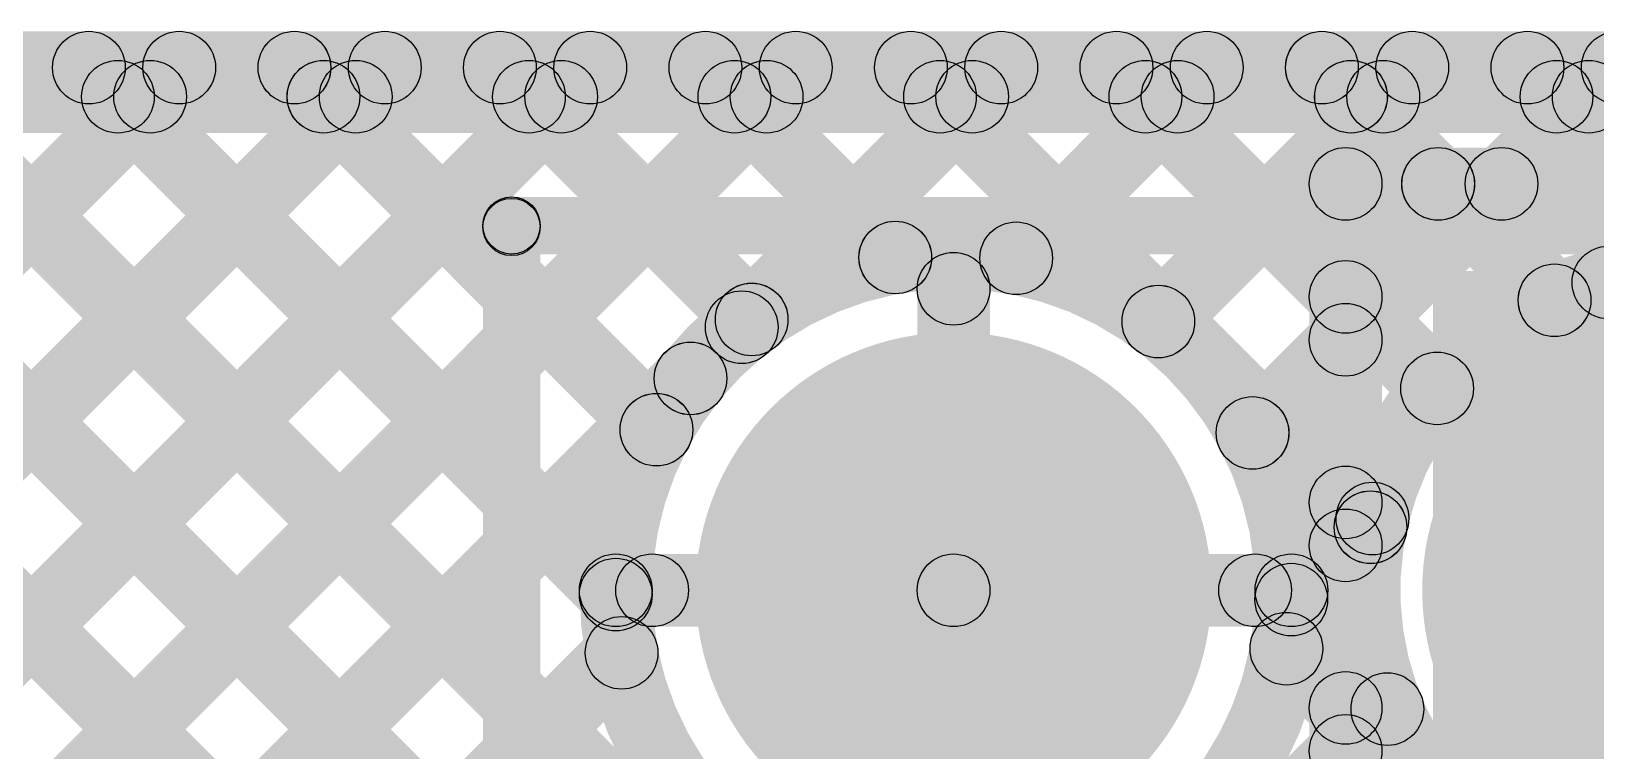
# Model space of a CAD drawing. Header units: millimetres. Extents: x -0.08 to 5.25, y -0.08 to 2.73.
# Drawn here: x 1.9541 to 2.1694, y 2.195 to 2.294 of the extents above; entities that cross this region are included whole.
import ezdxf

# ---------------------------------------------------------------- set-up
doc = ezdxf.new("R2010")
doc.units = ezdxf.units.MM
doc.header["$MEASUREMENT"] = 0
for name, color, linetype in [('BottomLayer', 5, 'Continuous'), ('BottomSolder', 6, 'Continuous'), ('PadHoleLayer', 156, 'Continuous'), ('TopLayer', 1, 'Continuous'), ('TopOverlay', 2, 'Continuous'), ('TopSolder', 216, 'Continuous')]:
    doc.layers.add(name, color=color, linetype=linetype)

# ---------------------------------------------------------------- blocks, each defined once
blk = doc.blocks.new('C35445_10')
at = {"layer": 'BottomLayer'}
h = blk.add_hatch(color=5, dxfattribs=at)
edge = h.paths.add_edge_path()
edge.add_arc((0.35, 0), 0.0315, 0, 360)
h = blk.add_hatch(color=5, dxfattribs=at)
edge = h.paths.add_edge_path()
edge.add_arc((0.45, 0), 0.0315, 0, 360)
at = {"layer": 'BottomSolder'}
h = blk.add_hatch(color=6, dxfattribs=at)
edge = h.paths.add_edge_path()
edge.add_arc((0.35, 0), 0.0355, 0, 360)
h = blk.add_hatch(color=6, dxfattribs=at)
edge = h.paths.add_edge_path()
edge.add_arc((0.45, 0), 0.0355, 0, 360)
at = {"layer": 'PadHoleLayer'}
h = blk.add_hatch(color=156, dxfattribs=at)
edge = h.paths.add_edge_path()
edge.add_arc((0.35, 0), 0.01969, 0, 360)
h = blk.add_hatch(color=156, dxfattribs=at)
edge = h.paths.add_edge_path()
edge.add_arc((0.45, 0), 0.01969, 0, 360)
at = {"layer": 'TopLayer'}
h = blk.add_hatch(color=1, dxfattribs=at)
edge = h.paths.add_edge_path()
edge.add_arc((0.35, 0), 0.0315, 0, 360)
h = blk.add_hatch(color=1, dxfattribs=at)
edge = h.paths.add_edge_path()
edge.add_arc((0.45, 0), 0.0315, 0, 360)
at = {"layer": 'TopOverlay'}
for points in [[(0.50689, 0.05), (0.51476, 0.05), (0.51476, -0.05), (0.50689, -0.05)], [(0.51083, -0.04626), (0.51083, -0.05413), (-0.51181, -0.05393), (-0.51181, -0.04606)]]:
    blk.add_hatch(color=2, dxfattribs=at).paths.add_polyline_path(points)
h = blk.add_hatch(color=2, dxfattribs=at)
edge = h.paths.add_edge_path()
edge.add_arc((0.51083, -0.05), 0.00394, 0, 360)
h = blk.add_hatch(color=2, dxfattribs=at)
edge = h.paths.add_edge_path()
edge.add_arc((0.51083, -0.0502), 0.00394, 0, 360)
at = {"layer": 'TopSolder'}
h = blk.add_hatch(color=216, dxfattribs=at)
edge = h.paths.add_edge_path()
edge.add_arc((0.35, 0), 0.0355, 0, 360)
h = blk.add_hatch(color=216, dxfattribs=at)
edge = h.paths.add_edge_path()
edge.add_arc((0.45, 0), 0.0355, 0, 360)
at = {"layer": 'TopOverlay'}
for centre in [(0.51083, -0.05), (0.51083, -0.0502)]:
    blk.add_circle(centre, 0.00394, dxfattribs=at)

msp = doc.modelspace()

# ---------------------------------------------------------------- hatches: boundary and pattern name
at = {"layer": 'BottomLayer'}
for points in [[(1.38753, 2.28), (1.38753, 2.29), (2.18059, 2.29), (2.18059, 2.28)], [(1.38753, 2.28), (1.38753, 2.29), (2.18059, 2.29), (2.18059, 2.28)], [(1.609, 1.91646), (1.60193, 1.92354), (1.96693, 2.28854), (1.974, 2.28146)], [(1.609, 1.91646), (1.60193, 1.92354), (1.96693, 2.28854), (1.974, 2.28146)], [(1.63728, 1.91646), (1.63021, 1.92354), (1.99521, 2.28854), (2.00228, 2.28146)], [(1.63728, 1.91646), (1.63021, 1.92354), (1.99521, 2.28854), (2.00228, 2.28146)], [(1.66557, 1.91646), (1.65849, 1.92354), (2.02349, 2.28854), (2.03057, 2.28146)], [(1.66556, 1.91646), (1.65849, 1.92354), (2.02349, 2.28854), (2.03056, 2.28146)], [(1.69385, 1.91646), (1.68678, 1.92354), (2.05178, 2.28854), (2.05885, 2.28146)], [(1.69385, 1.91646), (1.68678, 1.92354), (2.05178, 2.28854), (2.05885, 2.28146)], [(1.87764, 2.28146), (1.88471, 2.28854), (2.11736, 2.05589), (2.11029, 2.04882)], [(1.87764, 2.28146), (1.88471, 2.28854), (2.11736, 2.05589), (2.11029, 2.04882)], [(1.90592, 2.28146), (1.91299, 2.28854), (2.1315, 2.07003), (2.12443, 2.06296)], [(1.90593, 2.28146), (1.913, 2.28854), (2.1315, 2.07003), (2.12443, 2.06296)], [(1.93421, 2.28146), (1.94128, 2.28854), (2.14565, 2.08417), (2.13857, 2.0771)], [(1.93421, 2.28146), (1.94128, 2.28854), (2.14564, 2.08417), (2.13857, 2.0771)], [(1.96249, 2.28146), (1.96956, 2.28854), (2.03809, 2.22001), (2.03102, 2.21294)], [(1.9625, 2.28146), (1.96957, 2.28854), (2.03809, 2.22002), (2.03102, 2.21294)], [(1.99078, 2.28146), (1.99785, 2.28854), (2.04368, 2.24271), (2.0366, 2.23564)], [(1.99078, 2.28146), (1.99785, 2.28854), (2.04367, 2.24271), (2.0366, 2.23564)], [(2.01906, 2.28146), (2.02614, 2.28854), (2.05679, 2.25788), (2.04972, 2.25081)], [(2.01906, 2.28146), (2.02613, 2.28854), (2.05679, 2.25788), (2.04972, 2.25081)], [(2.04735, 2.28146), (2.05442, 2.28854), (2.07655, 2.2664), (2.06948, 2.25933)], [(2.04735, 2.28146), (2.05442, 2.28854), (2.07655, 2.2664), (2.06948, 2.25933)], [(2.05541, 2.24975), (2.04834, 2.25682), (2.08006, 2.28854), (2.08713, 2.28146)], [(2.05542, 2.24975), (2.04835, 2.25682), (2.08006, 2.28854), (2.08713, 2.28146)], [(2.07563, 2.28146), (2.0827, 2.28854), (2.14196, 2.22928), (2.13489, 2.22221)], [(2.07563, 2.28146), (2.0827, 2.28854), (2.14196, 2.22928), (2.13489, 2.22221)], [(2.09318, 2.25923), (2.08611, 2.2663), (2.10835, 2.28854), (2.11542, 2.28146)], [(2.09318, 2.25923), (2.08611, 2.2663), (2.10835, 2.28854), (2.11542, 2.28146)], [(2.09318, 2.25923), (2.08611, 2.2663), (2.10835, 2.28854), (2.11542, 2.28146)], [(2.10391, 2.28146), (2.11098, 2.28854), (2.15112, 2.2484), (2.14405, 2.24133)], [(2.10392, 2.28146), (2.11099, 2.28854), (2.15112, 2.2484), (2.14405, 2.24133)], [(2.11276, 2.25052), (2.10569, 2.25759), (2.13663, 2.28854), (2.1437, 2.28146)], [(2.11276, 2.25052), (2.10569, 2.25759), (2.13663, 2.28854), (2.1437, 2.28146)], [(2.12572, 2.2352), (2.11865, 2.24227), (2.16492, 2.28854), (2.17199, 2.28146)], [(2.12572, 2.2352), (2.11865, 2.24227), (2.16492, 2.28854), (2.17199, 2.28146)], [(2.1322, 2.28146), (2.13927, 2.28854), (2.16729, 2.26052), (2.16022, 2.25345)], [(2.1322, 2.28146), (2.13927, 2.28854), (2.16729, 2.26052), (2.16022, 2.25345)], [(2.16048, 2.28146), (2.16755, 2.28854), (2.19276, 2.26332), (2.18569, 2.25625)], [(2.16049, 2.28146), (2.16756, 2.28854), (2.19277, 2.26332), (2.1857, 2.25625)], [(2.1747, 2.25589), (2.16763, 2.26296), (2.18513, 2.28046), (2.1922, 2.27339)], [(2.1747, 2.25589), (2.16763, 2.26296), (2.18513, 2.28046), (2.1922, 2.27339)], [(2.08604, 2.21707), (2.07604, 2.21707), (2.07604, 2.25857), (2.08604, 2.25857)], [(2.08604, 2.21707), (2.07604, 2.21707), (2.07604, 2.25857), (2.08604, 2.25857)], [(1.72213, 1.91646), (1.71506, 1.92354), (2.04129, 2.24977), (2.04837, 2.2427)], [(1.72213, 1.91646), (1.71506, 1.92354), (2.0413, 2.24977), (2.04837, 2.2427)], [(2.13106, 2.21225), (2.12399, 2.21932), (2.13515, 2.23049), (2.14222, 2.22341)], [(2.13106, 2.21225), (2.12399, 2.21932), (2.13515, 2.23048), (2.14222, 2.22341)], [(2.03955, 2.21207), (2.03955, 2.22207), (2.08104, 2.22207), (2.08104, 2.21207)], [(2.03955, 2.21207), (2.03955, 2.22207), (2.08104, 2.22207), (2.08104, 2.21207)], [(2.08104, 2.21207), (2.08104, 2.22207), (2.12254, 2.22207), (2.12254, 2.21207)], [(2.08104, 2.21207), (2.08104, 2.22207), (2.12254, 2.22207), (2.12254, 2.21207)], [(2.08604, 2.17557), (2.07604, 2.17557), (2.07604, 2.21707), (2.08604, 2.21707)], [(2.08604, 2.17557), (2.07604, 2.17557), (2.07604, 2.21707), (2.08604, 2.21707)], [(1.75042, 1.91646), (1.74335, 1.92354), (2.03182, 2.212), (2.03889, 2.20493)], [(1.75042, 1.91646), (1.74335, 1.92354), (2.03182, 2.212), (2.03889, 2.20493)], [(1.75042, 1.91646), (1.74335, 1.92354), (2.03182, 2.212), (2.03889, 2.20493)], [(2.12331, 2.20551), (2.13038, 2.21258), (2.16158, 2.18138), (2.15451, 2.1743)], [(2.12331, 2.2055), (2.13038, 2.21257), (2.16158, 2.18137), (2.15451, 2.1743)], [(1.86356, 1.91646), (1.85648, 1.92354), (2.1372, 2.20425), (2.14427, 2.19718)], [(1.86356, 1.91646), (1.85648, 1.92354), (2.1372, 2.20425), (2.14427, 2.19718)]]:
    msp.add_hatch(color=5, dxfattribs=at).paths.add_polyline_path(points)
h = msp.add_hatch(color=5, dxfattribs=at)
edge = h.paths.add_edge_path()
edge.add_arc((1.96603, 2.285), 0.005, 0, 360)
h = msp.add_hatch(color=5, dxfattribs=at)
edge = h.paths.add_edge_path()
edge.add_arc((1.96603, 2.285), 0.005, 0, 360)
h = msp.add_hatch(color=5, dxfattribs=at)
edge = h.paths.add_edge_path()
edge.add_arc((1.97046, 2.285), 0.005, 0, 360)
h = msp.add_hatch(color=5, dxfattribs=at)
edge = h.paths.add_edge_path()
edge.add_arc((1.97046, 2.285), 0.005, 0, 360)
h = msp.add_hatch(color=5, dxfattribs=at)
edge = h.paths.add_edge_path()
edge.add_arc((1.99432, 2.285), 0.005, 0, 360)
h = msp.add_hatch(color=5, dxfattribs=at)
edge = h.paths.add_edge_path()
edge.add_arc((1.99431, 2.285), 0.005, 0, 360)
h = msp.add_hatch(color=5, dxfattribs=at)
edge = h.paths.add_edge_path()
edge.add_arc((1.99875, 2.285), 0.005, 0, 360)
h = msp.add_hatch(color=5, dxfattribs=at)
edge = h.paths.add_edge_path()
edge.add_arc((1.99875, 2.285), 0.005, 0, 360)
h = msp.add_hatch(color=5, dxfattribs=at)
edge = h.paths.add_edge_path()
edge.add_arc((2.0226, 2.285), 0.005, 0, 360)
h = msp.add_hatch(color=5, dxfattribs=at)
edge = h.paths.add_edge_path()
edge.add_arc((2.0226, 2.285), 0.005, 0, 360)
h = msp.add_hatch(color=5, dxfattribs=at)
edge = h.paths.add_edge_path()
edge.add_arc((2.02703, 2.285), 0.005, 0, 360)
h = msp.add_hatch(color=5, dxfattribs=at)
edge = h.paths.add_edge_path()
edge.add_arc((2.02703, 2.285), 0.005, 0, 360)
h = msp.add_hatch(color=5, dxfattribs=at)
edge = h.paths.add_edge_path()
edge.add_arc((2.05088, 2.285), 0.005, 0, 360)
h = msp.add_hatch(color=5, dxfattribs=at)
edge = h.paths.add_edge_path()
edge.add_arc((2.05088, 2.285), 0.005, 0, 360)
h = msp.add_hatch(color=5, dxfattribs=at)
edge = h.paths.add_edge_path()
edge.add_arc((2.05531, 2.285), 0.005, 0, 360)
h = msp.add_hatch(color=5, dxfattribs=at)
edge = h.paths.add_edge_path()
edge.add_arc((2.05531, 2.285), 0.005, 0, 360)
h = msp.add_hatch(color=5, dxfattribs=at)
edge = h.paths.add_edge_path()
edge.add_arc((2.07917, 2.285), 0.005, 0, 360)
h = msp.add_hatch(color=5, dxfattribs=at)
edge = h.paths.add_edge_path()
edge.add_arc((2.07917, 2.285), 0.005, 0, 360)
h = msp.add_hatch(color=5, dxfattribs=at)
edge = h.paths.add_edge_path()
edge.add_arc((2.0836, 2.285), 0.005, 0, 360)
h = msp.add_hatch(color=5, dxfattribs=at)
edge = h.paths.add_edge_path()
edge.add_arc((2.0836, 2.285), 0.005, 0, 360)
h = msp.add_hatch(color=5, dxfattribs=at)
edge = h.paths.add_edge_path()
edge.add_arc((2.10745, 2.285), 0.005, 0, 360)
h = msp.add_hatch(color=5, dxfattribs=at)
edge = h.paths.add_edge_path()
edge.add_arc((2.10745, 2.285), 0.005, 0, 360)
h = msp.add_hatch(color=5, dxfattribs=at)
edge = h.paths.add_edge_path()
edge.add_arc((2.11188, 2.285), 0.005, 0, 360)
h = msp.add_hatch(color=5, dxfattribs=at)
edge = h.paths.add_edge_path()
edge.add_arc((2.11188, 2.285), 0.005, 0, 360)
h = msp.add_hatch(color=5, dxfattribs=at)
edge = h.paths.add_edge_path()
edge.add_arc((2.11188, 2.285), 0.005, 0, 360)
h = msp.add_hatch(color=5, dxfattribs=at)
edge = h.paths.add_edge_path()
edge.add_arc((2.13573, 2.285), 0.005, 0, 360)
h = msp.add_hatch(color=5, dxfattribs=at)
edge = h.paths.add_edge_path()
edge.add_arc((2.13574, 2.285), 0.005, 0, 360)
h = msp.add_hatch(color=5, dxfattribs=at)
edge = h.paths.add_edge_path()
edge.add_arc((2.14017, 2.285), 0.005, 0, 360)
h = msp.add_hatch(color=5, dxfattribs=at)
edge = h.paths.add_edge_path()
edge.add_arc((2.14017, 2.285), 0.005, 0, 360)
h = msp.add_hatch(color=5, dxfattribs=at)
edge = h.paths.add_edge_path()
edge.add_arc((2.16402, 2.285), 0.005, 0, 360)
h = msp.add_hatch(color=5, dxfattribs=at)
edge = h.paths.add_edge_path()
edge.add_arc((2.16402, 2.285), 0.005, 0, 360)
h = msp.add_hatch(color=5, dxfattribs=at)
edge = h.paths.add_edge_path()
edge.add_arc((2.16845, 2.285), 0.005, 0, 360)
h = msp.add_hatch(color=5, dxfattribs=at)
edge = h.paths.add_edge_path()
edge.add_arc((2.16845, 2.285), 0.005, 0, 360)
h = msp.add_hatch(color=5, dxfattribs=at)
edge = h.paths.add_edge_path()
edge.add_arc((2.07301, 2.26287), 0.005, 0, 360)
h = msp.add_hatch(color=5, dxfattribs=at)
edge = h.paths.add_edge_path()
edge.add_arc((2.07302, 2.26287), 0.005, 0, 360)
h = msp.add_hatch(color=5, dxfattribs=at)
edge = h.paths.add_edge_path()
edge.add_arc((2.08965, 2.26276), 0.005, 0, 360)
h = msp.add_hatch(color=5, dxfattribs=at)
edge = h.paths.add_edge_path()
edge.add_arc((2.08965, 2.26276), 0.005, 0, 360)
h = msp.add_hatch(color=5, dxfattribs=at)
edge = h.paths.add_edge_path()
edge.add_arc((2.08965, 2.26276), 0.005, 0, 360)
h = msp.add_hatch(color=5, dxfattribs=at)
edge = h.paths.add_edge_path()
edge.add_arc((2.08104, 2.25857), 0.005, 0, 360)
h = msp.add_hatch(color=5, dxfattribs=at)
edge = h.paths.add_edge_path()
edge.add_arc((2.08104, 2.25857), 0.005, 0, 360)
h = msp.add_hatch(color=5, dxfattribs=at)
edge = h.paths.add_edge_path()
edge.add_arc((2.17116, 2.25943), 0.005, 0, 360)
h = msp.add_hatch(color=5, dxfattribs=at)
edge = h.paths.add_edge_path()
edge.add_arc((2.17116, 2.25943), 0.005, 0, 360)
h = msp.add_hatch(color=5, dxfattribs=at)
edge = h.paths.add_edge_path()
edge.add_arc((2.16376, 2.25698), 0.005, 0, 360)
h = msp.add_hatch(color=5, dxfattribs=at)
edge = h.paths.add_edge_path()
edge.add_arc((2.16375, 2.25698), 0.005, 0, 360)
h = msp.add_hatch(color=5, dxfattribs=at)
edge = h.paths.add_edge_path()
edge.add_arc((2.05325, 2.25435), 0.005, 0, 360)
h = msp.add_hatch(color=5, dxfattribs=at)
edge = h.paths.add_edge_path()
edge.add_arc((2.05325, 2.25434), 0.005, 0, 360)
h = msp.add_hatch(color=5, dxfattribs=at)
edge = h.paths.add_edge_path()
edge.add_arc((2.10922, 2.25405), 0.005, 0, 360)
h = msp.add_hatch(color=5, dxfattribs=at)
edge = h.paths.add_edge_path()
edge.add_arc((2.10922, 2.25406), 0.005, 0, 360)
h = msp.add_hatch(color=5, dxfattribs=at)
edge = h.paths.add_edge_path()
edge.add_arc((2.05188, 2.25328), 0.005, 0, 360)
h = msp.add_hatch(color=5, dxfattribs=at)
edge = h.paths.add_edge_path()
edge.add_arc((2.05188, 2.25328), 0.005, 0, 360)
h = msp.add_hatch(color=5, dxfattribs=at)
edge = h.paths.add_edge_path()
edge.add_arc((2.04483, 2.24624), 0.005, 0, 360)
h = msp.add_hatch(color=5, dxfattribs=at)
edge = h.paths.add_edge_path()
edge.add_arc((2.04483, 2.24623), 0.005, 0, 360)
h = msp.add_hatch(color=5, dxfattribs=at)
edge = h.paths.add_edge_path()
edge.add_arc((2.14759, 2.24486), 0.005, 0, 360)
h = msp.add_hatch(color=5, dxfattribs=at)
edge = h.paths.add_edge_path()
edge.add_arc((2.14759, 2.24486), 0.005, 0, 360)
h = msp.add_hatch(color=5, dxfattribs=at)
edge = h.paths.add_edge_path()
edge.add_arc((2.04014, 2.23918), 0.005, 0, 360)
h = msp.add_hatch(color=5, dxfattribs=at)
edge = h.paths.add_edge_path()
edge.add_arc((2.04014, 2.23917), 0.005, 0, 360)
h = msp.add_hatch(color=5, dxfattribs=at)
edge = h.paths.add_edge_path()
edge.add_arc((2.12218, 2.23873), 0.005, 0, 360)
h = msp.add_hatch(color=5, dxfattribs=at)
edge = h.paths.add_edge_path()
edge.add_arc((2.12219, 2.23873), 0.005, 0, 360)
h = msp.add_hatch(color=5, dxfattribs=at)
edge = h.paths.add_edge_path()
edge.add_arc((2.13842, 2.22575), 0.005, 0, 360)
h = msp.add_hatch(color=5, dxfattribs=at)
edge = h.paths.add_edge_path()
edge.add_arc((2.13842, 2.22574), 0.005, 0, 360)
h = msp.add_hatch(color=5, dxfattribs=at)
edge = h.paths.add_edge_path()
edge.add_arc((2.13869, 2.22695), 0.005, 0, 360)
h = msp.add_hatch(color=5, dxfattribs=at)
edge = h.paths.add_edge_path()
edge.add_arc((2.13869, 2.22695), 0.005, 0, 360)
h = msp.add_hatch(color=5, dxfattribs=at)
edge = h.paths.add_edge_path()
edge.add_arc((2.03455, 2.21707), 0.005, 0, 360)
h = msp.add_hatch(color=5, dxfattribs=at)
edge = h.paths.add_edge_path()
edge.add_arc((2.03455, 2.21707), 0.005, 0, 360)
h = msp.add_hatch(color=5, dxfattribs=at)
edge = h.paths.add_edge_path()
edge.add_arc((2.03955, 2.21707), 0.005, 0, 360)
h = msp.add_hatch(color=5, dxfattribs=at)
edge = h.paths.add_edge_path()
edge.add_arc((2.03955, 2.21707), 0.005, 0, 360)
h = msp.add_hatch(color=5, dxfattribs=at)
edge = h.paths.add_edge_path()
edge.add_arc((2.08104, 2.21707), 0.005, 0, 360)
h = msp.add_hatch(color=5, dxfattribs=at)
edge = h.paths.add_edge_path()
edge.add_arc((2.08104, 2.21707), 0.005, 0, 360)
h = msp.add_hatch(color=5, dxfattribs=at)
edge = h.paths.add_edge_path()
edge.add_arc((2.08104, 2.21707), 0.005, 0, 360)
h = msp.add_hatch(color=5, dxfattribs=at)
edge = h.paths.add_edge_path()
edge.add_arc((2.08104, 2.21707), 0.005, 0, 360)
h = msp.add_hatch(color=5, dxfattribs=at)
edge = h.paths.add_edge_path()
edge.add_arc((2.08104, 2.21707), 0.005, 0, 360)
h = msp.add_hatch(color=5, dxfattribs=at)
edge = h.paths.add_edge_path()
edge.add_arc((2.08104, 2.21707), 0.005, 0, 360)
h = msp.add_hatch(color=5, dxfattribs=at)
edge = h.paths.add_edge_path()
edge.add_arc((2.08104, 2.21707), 0.005, 0, 360)
h = msp.add_hatch(color=5, dxfattribs=at)
edge = h.paths.add_edge_path()
edge.add_arc((2.08104, 2.21707), 0.005, 0, 360)
h = msp.add_hatch(color=5, dxfattribs=at)
edge = h.paths.add_edge_path()
edge.add_arc((2.12254, 2.21707), 0.005, 0, 360)
h = msp.add_hatch(color=5, dxfattribs=at)
edge = h.paths.add_edge_path()
edge.add_arc((2.12254, 2.21707), 0.005, 0, 360)
h = msp.add_hatch(color=5, dxfattribs=at)
edge = h.paths.add_edge_path()
edge.add_arc((2.12754, 2.21707), 0.005, 0, 360)
h = msp.add_hatch(color=5, dxfattribs=at)
edge = h.paths.add_edge_path()
edge.add_arc((2.12754, 2.21707), 0.005, 0, 360)
h = msp.add_hatch(color=5, dxfattribs=at)
edge = h.paths.add_edge_path()
edge.add_arc((2.03455, 2.21648), 0.005, 0, 360)
h = msp.add_hatch(color=5, dxfattribs=at)
edge = h.paths.add_edge_path()
edge.add_arc((2.03455, 2.21648), 0.005, 0, 360)
h = msp.add_hatch(color=5, dxfattribs=at)
edge = h.paths.add_edge_path()
edge.add_arc((2.12752, 2.21579), 0.005, 0, 360)
h = msp.add_hatch(color=5, dxfattribs=at)
edge = h.paths.add_edge_path()
edge.add_arc((2.12752, 2.21579), 0.005, 0, 360)
h = msp.add_hatch(color=5, dxfattribs=at)
edge = h.paths.add_edge_path()
edge.add_arc((2.03535, 2.20847), 0.005, 0, 360)
h = msp.add_hatch(color=5, dxfattribs=at)
edge = h.paths.add_edge_path()
edge.add_arc((2.03535, 2.20847), 0.005, 0, 360)
h = msp.add_hatch(color=5, dxfattribs=at)
edge = h.paths.add_edge_path()
edge.add_arc((2.03535, 2.20847), 0.005, 0, 360)
h = msp.add_hatch(color=5, dxfattribs=at)
edge = h.paths.add_edge_path()
edge.add_arc((2.12684, 2.20904), 0.005, 0, 360)
h = msp.add_hatch(color=5, dxfattribs=at)
edge = h.paths.add_edge_path()
edge.add_arc((2.12684, 2.20904), 0.005, 0, 360)
h = msp.add_hatch(color=5, dxfattribs=at)
edge = h.paths.add_edge_path()
edge.add_arc((2.14074, 2.20072), 0.005, 0, 360)
h = msp.add_hatch(color=5, dxfattribs=at)
edge = h.paths.add_edge_path()
edge.add_arc((2.14074, 2.20072), 0.005, 0, 360)
at = {"layer": 'TopLayer'}
for points in [[(1.17353, 2.284), (1.17353, 2.294), (2.35804, 2.294), (2.35804, 2.284)], [(1.17353, 2.284), (1.17353, 2.294), (2.35804, 2.294), (2.35804, 2.284)], [(1.769, 2.07646), (1.76193, 2.08354), (1.97093, 2.29254), (1.978, 2.28546)], [(1.769, 2.07646), (1.76193, 2.08354), (1.97093, 2.29254), (1.978, 2.28546)], [(1.79728, 2.07646), (1.79021, 2.08354), (1.99921, 2.29254), (2.00628, 2.28546)], [(1.79728, 2.07646), (1.79021, 2.08354), (1.99921, 2.29254), (2.00628, 2.28546)], [(1.82557, 2.07646), (1.81849, 2.08354), (2.02749, 2.29254), (2.03457, 2.28546)], [(1.82556, 2.07646), (1.81849, 2.08354), (2.02749, 2.29254), (2.03456, 2.28546)], [(1.85385, 2.07646), (1.84678, 2.08354), (2.05578, 2.29254), (2.06285, 2.28546)], [(1.85385, 2.07646), (1.84678, 2.08354), (2.05578, 2.29254), (2.06285, 2.28546)], [(1.87364, 2.28546), (1.88071, 2.29254), (2.08971, 2.08354), (2.08264, 2.07646)], [(1.87364, 2.28546), (1.88071, 2.29254), (2.08971, 2.08354), (2.08264, 2.07646)], [(1.90192, 2.28546), (1.90899, 2.29254), (2.11799, 2.08354), (2.11092, 2.07646)], [(1.90193, 2.28546), (1.909, 2.29254), (2.118, 2.08354), (2.11093, 2.07646)], [(1.93021, 2.28546), (1.93728, 2.29254), (2.13854, 2.09128), (2.13146, 2.08421)], [(1.93021, 2.28546), (1.93728, 2.29254), (2.13854, 2.09128), (2.13146, 2.08421)], [(1.95849, 2.28546), (1.96556, 2.29254), (2.03809, 2.22001), (2.03102, 2.21294)], [(1.9585, 2.28546), (1.96557, 2.29254), (2.03809, 2.22002), (2.03102, 2.21294)], [(1.98678, 2.28546), (1.99385, 2.29254), (2.04368, 2.24271), (2.0366, 2.23564)], [(1.98678, 2.28546), (1.99385, 2.29254), (2.04367, 2.24271), (2.0366, 2.23564)], [(2.01506, 2.28546), (2.02214, 2.29254), (2.05679, 2.25788), (2.04972, 2.25081)], [(2.01506, 2.28546), (2.02213, 2.29254), (2.05679, 2.25788), (2.04972, 2.25081)], [(2.04335, 2.28546), (2.05042, 2.29254), (2.07655, 2.2664), (2.06948, 2.25933)], [(2.04335, 2.28546), (2.05042, 2.29254), (2.07655, 2.2664), (2.06948, 2.25933)], [(2.05541, 2.24975), (2.04834, 2.25682), (2.08406, 2.29254), (2.09113, 2.28546)], [(2.05542, 2.24975), (2.04835, 2.25682), (2.08406, 2.29254), (2.09113, 2.28546)], [(2.07163, 2.28546), (2.0787, 2.29254), (2.13854, 2.2327), (2.13146, 2.22563)], [(2.07163, 2.28546), (2.0787, 2.29254), (2.13854, 2.2327), (2.13146, 2.22563)], [(2.09318, 2.25923), (2.08611, 2.2663), (2.11235, 2.29254), (2.11942, 2.28546)], [(2.09318, 2.25923), (2.08611, 2.2663), (2.11235, 2.29254), (2.11942, 2.28546)], [(2.09318, 2.25923), (2.08611, 2.2663), (2.11235, 2.29254), (2.11942, 2.28546)], [(2.09991, 2.28546), (2.10698, 2.29254), (2.13854, 2.26098), (2.13146, 2.25391)], [(2.09992, 2.28546), (2.10699, 2.29254), (2.13854, 2.26099), (2.13146, 2.25392)], [(2.11276, 2.25052), (2.10569, 2.25759), (2.14063, 2.29254), (2.1477, 2.28546)], [(2.11276, 2.25052), (2.10569, 2.25759), (2.14063, 2.29254), (2.1477, 2.28546)], [(2.1282, 2.28546), (2.13527, 2.29254), (2.15127, 2.27654), (2.1442, 2.26946)], [(2.1282, 2.28546), (2.13527, 2.29254), (2.15127, 2.27654), (2.1442, 2.26946)], [(2.15999, 2.26946), (2.15292, 2.27654), (2.16892, 2.29254), (2.17599, 2.28546)], [(2.15999, 2.26946), (2.15292, 2.27654), (2.16892, 2.29254), (2.17599, 2.28546)], [(2.15648, 2.28546), (2.16355, 2.29254), (2.17955, 2.27654), (2.17248, 2.26946)], [(2.15649, 2.28546), (2.16356, 2.29254), (2.17956, 2.27654), (2.17249, 2.26946)], [(2.135, 2.268), (2.135, 2.278), (2.226, 2.278), (2.226, 2.268)], [(2.135, 2.268), (2.135, 2.278), (2.226, 2.278), (2.226, 2.268)], [(2.14, 2.135), (2.13, 2.135), (2.13, 2.273), (2.14, 2.273)], [(2.14, 2.135), (2.13, 2.135), (2.13, 2.273), (2.14, 2.273)], [(2.147, 2.131), (2.214, 2.131), (2.214, 2.261), (2.147, 2.261)], [(2.08604, 2.21707), (2.07604, 2.21707), (2.07604, 2.25857), (2.08604, 2.25857)], [(2.08604, 2.21707), (2.07604, 2.21707), (2.07604, 2.25857), (2.08604, 2.25857)], [(2.12572, 2.2352), (2.11865, 2.24227), (2.13146, 2.25508), (2.13854, 2.24801)], [(2.12572, 2.2352), (2.11865, 2.24227), (2.13146, 2.25508), (2.13854, 2.24801)], [(1.88213, 2.07646), (1.87506, 2.08354), (2.04129, 2.24977), (2.04837, 2.2427)], [(1.88213, 2.07646), (1.87506, 2.08354), (2.0413, 2.24977), (2.04837, 2.2427)], [(2.13106, 2.21225), (2.12399, 2.21932), (2.13146, 2.2268), (2.13854, 2.21973)], [(2.13106, 2.21225), (2.12399, 2.21932), (2.13146, 2.2268), (2.13854, 2.21973)], [(2.03955, 2.21207), (2.03955, 2.22207), (2.08104, 2.22207), (2.08104, 2.21207)], [(2.03955, 2.21207), (2.03955, 2.22207), (2.08104, 2.22207), (2.08104, 2.21207)], [(2.08104, 2.21207), (2.08104, 2.22207), (2.12254, 2.22207), (2.12254, 2.21207)], [(2.08104, 2.21207), (2.08104, 2.22207), (2.12254, 2.22207), (2.12254, 2.21207)], [(2.08604, 2.17557), (2.07604, 2.17557), (2.07604, 2.21707), (2.08604, 2.21707)], [(2.08604, 2.17557), (2.07604, 2.17557), (2.07604, 2.21707), (2.08604, 2.21707)], [(1.91042, 2.07646), (1.90335, 2.08354), (2.03182, 2.212), (2.03889, 2.20493)], [(1.91042, 2.07646), (1.90335, 2.08354), (2.03182, 2.212), (2.03889, 2.20493)], [(1.91042, 2.07646), (1.90335, 2.08354), (2.03182, 2.212), (2.03889, 2.20493)], [(2.12331, 2.20551), (2.13038, 2.21258), (2.13854, 2.20442), (2.13146, 2.19735)], [(2.12331, 2.2055), (2.13038, 2.21257), (2.13854, 2.20442), (2.13146, 2.19735)], [(2.02356, 2.07646), (2.01648, 2.08354), (2.13146, 2.19852), (2.13854, 2.19144)], [(2.02356, 2.07646), (2.01648, 2.08354), (2.13146, 2.19852), (2.13854, 2.19144)]]:
    msp.add_hatch(color=1, dxfattribs=at).paths.add_polyline_path(points)
h = msp.add_hatch(color=1, dxfattribs=at)
edge = h.paths.add_edge_path()
edge.add_arc((1.96203, 2.289), 0.005, 0, 360)
h = msp.add_hatch(color=1, dxfattribs=at)
edge = h.paths.add_edge_path()
edge.add_arc((1.96203, 2.289), 0.005, 0, 360)
h = msp.add_hatch(color=1, dxfattribs=at)
edge = h.paths.add_edge_path()
edge.add_arc((1.97446, 2.289), 0.005, 0, 360)
h = msp.add_hatch(color=1, dxfattribs=at)
edge = h.paths.add_edge_path()
edge.add_arc((1.97446, 2.289), 0.005, 0, 360)
h = msp.add_hatch(color=1, dxfattribs=at)
edge = h.paths.add_edge_path()
edge.add_arc((1.99032, 2.289), 0.005, 0, 360)
h = msp.add_hatch(color=1, dxfattribs=at)
edge = h.paths.add_edge_path()
edge.add_arc((1.99031, 2.289), 0.005, 0, 360)
h = msp.add_hatch(color=1, dxfattribs=at)
edge = h.paths.add_edge_path()
edge.add_arc((2.00275, 2.289), 0.005, 0, 360)
h = msp.add_hatch(color=1, dxfattribs=at)
edge = h.paths.add_edge_path()
edge.add_arc((2.00275, 2.289), 0.005, 0, 360)
h = msp.add_hatch(color=1, dxfattribs=at)
edge = h.paths.add_edge_path()
edge.add_arc((2.0186, 2.289), 0.005, 0, 360)
h = msp.add_hatch(color=1, dxfattribs=at)
edge = h.paths.add_edge_path()
edge.add_arc((2.0186, 2.289), 0.005, 0, 360)
h = msp.add_hatch(color=1, dxfattribs=at)
edge = h.paths.add_edge_path()
edge.add_arc((2.03103, 2.289), 0.005, 0, 360)
h = msp.add_hatch(color=1, dxfattribs=at)
edge = h.paths.add_edge_path()
edge.add_arc((2.03103, 2.289), 0.005, 0, 360)
h = msp.add_hatch(color=1, dxfattribs=at)
edge = h.paths.add_edge_path()
edge.add_arc((2.04688, 2.289), 0.005, 0, 360)
h = msp.add_hatch(color=1, dxfattribs=at)
edge = h.paths.add_edge_path()
edge.add_arc((2.04688, 2.289), 0.005, 0, 360)
h = msp.add_hatch(color=1, dxfattribs=at)
edge = h.paths.add_edge_path()
edge.add_arc((2.05931, 2.289), 0.005, 0, 360)
h = msp.add_hatch(color=1, dxfattribs=at)
edge = h.paths.add_edge_path()
edge.add_arc((2.05931, 2.289), 0.005, 0, 360)
h = msp.add_hatch(color=1, dxfattribs=at)
edge = h.paths.add_edge_path()
edge.add_arc((2.07517, 2.289), 0.005, 0, 360)
h = msp.add_hatch(color=1, dxfattribs=at)
edge = h.paths.add_edge_path()
edge.add_arc((2.07517, 2.289), 0.005, 0, 360)
h = msp.add_hatch(color=1, dxfattribs=at)
edge = h.paths.add_edge_path()
edge.add_arc((2.0876, 2.289), 0.005, 0, 360)
h = msp.add_hatch(color=1, dxfattribs=at)
edge = h.paths.add_edge_path()
edge.add_arc((2.0876, 2.289), 0.005, 0, 360)
h = msp.add_hatch(color=1, dxfattribs=at)
edge = h.paths.add_edge_path()
edge.add_arc((2.10345, 2.289), 0.005, 0, 360)
h = msp.add_hatch(color=1, dxfattribs=at)
edge = h.paths.add_edge_path()
edge.add_arc((2.10345, 2.289), 0.005, 0, 360)
h = msp.add_hatch(color=1, dxfattribs=at)
edge = h.paths.add_edge_path()
edge.add_arc((2.11588, 2.289), 0.005, 0, 360)
h = msp.add_hatch(color=1, dxfattribs=at)
edge = h.paths.add_edge_path()
edge.add_arc((2.11588, 2.289), 0.005, 0, 360)
h = msp.add_hatch(color=1, dxfattribs=at)
edge = h.paths.add_edge_path()
edge.add_arc((2.11588, 2.289), 0.005, 0, 360)
h = msp.add_hatch(color=1, dxfattribs=at)
edge = h.paths.add_edge_path()
edge.add_arc((2.13173, 2.289), 0.005, 0, 360)
h = msp.add_hatch(color=1, dxfattribs=at)
edge = h.paths.add_edge_path()
edge.add_arc((2.13174, 2.289), 0.005, 0, 360)
h = msp.add_hatch(color=1, dxfattribs=at)
edge = h.paths.add_edge_path()
edge.add_arc((2.14417, 2.289), 0.005, 0, 360)
h = msp.add_hatch(color=1, dxfattribs=at)
edge = h.paths.add_edge_path()
edge.add_arc((2.14417, 2.289), 0.005, 0, 360)
h = msp.add_hatch(color=1, dxfattribs=at)
edge = h.paths.add_edge_path()
edge.add_arc((2.16002, 2.289), 0.005, 0, 360)
h = msp.add_hatch(color=1, dxfattribs=at)
edge = h.paths.add_edge_path()
edge.add_arc((2.16002, 2.289), 0.005, 0, 360)
h = msp.add_hatch(color=1, dxfattribs=at)
edge = h.paths.add_edge_path()
edge.add_arc((2.17245, 2.289), 0.005, 0, 360)
h = msp.add_hatch(color=1, dxfattribs=at)
edge = h.paths.add_edge_path()
edge.add_arc((2.17245, 2.289), 0.005, 0, 360)
h = msp.add_hatch(color=1, dxfattribs=at)
edge = h.paths.add_edge_path()
edge.add_arc((2.135, 2.273), 0.005, 0, 360)
h = msp.add_hatch(color=1, dxfattribs=at)
edge = h.paths.add_edge_path()
edge.add_arc((2.135, 2.273), 0.005, 0, 360)
h = msp.add_hatch(color=1, dxfattribs=at)
edge = h.paths.add_edge_path()
edge.add_arc((2.135, 2.273), 0.005, 0, 360)
h = msp.add_hatch(color=1, dxfattribs=at)
edge = h.paths.add_edge_path()
edge.add_arc((2.135, 2.273), 0.005, 0, 360)
h = msp.add_hatch(color=1, dxfattribs=at)
edge = h.paths.add_edge_path()
edge.add_arc((2.14773, 2.273), 0.005, 0, 360)
h = msp.add_hatch(color=1, dxfattribs=at)
edge = h.paths.add_edge_path()
edge.add_arc((2.14774, 2.273), 0.005, 0, 360)
h = msp.add_hatch(color=1, dxfattribs=at)
edge = h.paths.add_edge_path()
edge.add_arc((2.15645, 2.273), 0.005, 0, 360)
h = msp.add_hatch(color=1, dxfattribs=at)
edge = h.paths.add_edge_path()
edge.add_arc((2.15645, 2.273), 0.005, 0, 360)
h = msp.add_hatch(color=1, dxfattribs=at)
edge = h.paths.add_edge_path()
edge.add_arc((2.07301, 2.26287), 0.005, 0, 360)
h = msp.add_hatch(color=1, dxfattribs=at)
edge = h.paths.add_edge_path()
edge.add_arc((2.07302, 2.26287), 0.005, 0, 360)
h = msp.add_hatch(color=1, dxfattribs=at)
edge = h.paths.add_edge_path()
edge.add_arc((2.08965, 2.26276), 0.005, 0, 360)
h = msp.add_hatch(color=1, dxfattribs=at)
edge = h.paths.add_edge_path()
edge.add_arc((2.08965, 2.26276), 0.005, 0, 360)
h = msp.add_hatch(color=1, dxfattribs=at)
edge = h.paths.add_edge_path()
edge.add_arc((2.08965, 2.26276), 0.005, 0, 360)
h = msp.add_hatch(color=1, dxfattribs=at)
edge = h.paths.add_edge_path()
edge.add_arc((2.08104, 2.25857), 0.005, 0, 360)
h = msp.add_hatch(color=1, dxfattribs=at)
edge = h.paths.add_edge_path()
edge.add_arc((2.08104, 2.25857), 0.005, 0, 360)
h = msp.add_hatch(color=1, dxfattribs=at)
edge = h.paths.add_edge_path()
edge.add_arc((2.135, 2.25745), 0.005, 0, 360)
h = msp.add_hatch(color=1, dxfattribs=at)
edge = h.paths.add_edge_path()
edge.add_arc((2.135, 2.25745), 0.005, 0, 360)
h = msp.add_hatch(color=1, dxfattribs=at)
edge = h.paths.add_edge_path()
edge.add_arc((2.05325, 2.25435), 0.005, 0, 360)
h = msp.add_hatch(color=1, dxfattribs=at)
edge = h.paths.add_edge_path()
edge.add_arc((2.05325, 2.25434), 0.005, 0, 360)
h = msp.add_hatch(color=1, dxfattribs=at)
edge = h.paths.add_edge_path()
edge.add_arc((2.10922, 2.25405), 0.005, 0, 360)
h = msp.add_hatch(color=1, dxfattribs=at)
edge = h.paths.add_edge_path()
edge.add_arc((2.10922, 2.25406), 0.005, 0, 360)
h = msp.add_hatch(color=1, dxfattribs=at)
edge = h.paths.add_edge_path()
edge.add_arc((2.05188, 2.25328), 0.005, 0, 360)
h = msp.add_hatch(color=1, dxfattribs=at)
edge = h.paths.add_edge_path()
edge.add_arc((2.05188, 2.25328), 0.005, 0, 360)
h = msp.add_hatch(color=1, dxfattribs=at)
edge = h.paths.add_edge_path()
edge.add_arc((2.135, 2.25155), 0.005, 0, 360)
h = msp.add_hatch(color=1, dxfattribs=at)
edge = h.paths.add_edge_path()
edge.add_arc((2.135, 2.25155), 0.005, 0, 360)
h = msp.add_hatch(color=1, dxfattribs=at)
edge = h.paths.add_edge_path()
edge.add_arc((2.04483, 2.24624), 0.005, 0, 360)
h = msp.add_hatch(color=1, dxfattribs=at)
edge = h.paths.add_edge_path()
edge.add_arc((2.04483, 2.24623), 0.005, 0, 360)
h = msp.add_hatch(color=1, dxfattribs=at)
edge = h.paths.add_edge_path()
edge.add_arc((2.04014, 2.23918), 0.005, 0, 360)
h = msp.add_hatch(color=1, dxfattribs=at)
edge = h.paths.add_edge_path()
edge.add_arc((2.04014, 2.23917), 0.005, 0, 360)
h = msp.add_hatch(color=1, dxfattribs=at)
edge = h.paths.add_edge_path()
edge.add_arc((2.12218, 2.23873), 0.005, 0, 360)
h = msp.add_hatch(color=1, dxfattribs=at)
edge = h.paths.add_edge_path()
edge.add_arc((2.12219, 2.23873), 0.005, 0, 360)
h = msp.add_hatch(color=1, dxfattribs=at)
edge = h.paths.add_edge_path()
edge.add_arc((2.135, 2.22917), 0.005, 0, 360)
h = msp.add_hatch(color=1, dxfattribs=at)
edge = h.paths.add_edge_path()
edge.add_arc((2.135, 2.22917), 0.005, 0, 360)
h = msp.add_hatch(color=1, dxfattribs=at)
edge = h.paths.add_edge_path()
edge.add_arc((2.135, 2.22326), 0.005, 0, 360)
h = msp.add_hatch(color=1, dxfattribs=at)
edge = h.paths.add_edge_path()
edge.add_arc((2.135, 2.22326), 0.005, 0, 360)
h = msp.add_hatch(color=1, dxfattribs=at)
edge = h.paths.add_edge_path()
edge.add_arc((2.03455, 2.21707), 0.005, 0, 360)
h = msp.add_hatch(color=1, dxfattribs=at)
edge = h.paths.add_edge_path()
edge.add_arc((2.03455, 2.21707), 0.005, 0, 360)
h = msp.add_hatch(color=1, dxfattribs=at)
edge = h.paths.add_edge_path()
edge.add_arc((2.03955, 2.21707), 0.005, 0, 360)
h = msp.add_hatch(color=1, dxfattribs=at)
edge = h.paths.add_edge_path()
edge.add_arc((2.03955, 2.21707), 0.005, 0, 360)
h = msp.add_hatch(color=1, dxfattribs=at)
edge = h.paths.add_edge_path()
edge.add_arc((2.08104, 2.21707), 0.005, 0, 360)
h = msp.add_hatch(color=1, dxfattribs=at)
edge = h.paths.add_edge_path()
edge.add_arc((2.08104, 2.21707), 0.005, 0, 360)
h = msp.add_hatch(color=1, dxfattribs=at)
edge = h.paths.add_edge_path()
edge.add_arc((2.08104, 2.21707), 0.005, 0, 360)
h = msp.add_hatch(color=1, dxfattribs=at)
edge = h.paths.add_edge_path()
edge.add_arc((2.08104, 2.21707), 0.005, 0, 360)
h = msp.add_hatch(color=1, dxfattribs=at)
edge = h.paths.add_edge_path()
edge.add_arc((2.08104, 2.21707), 0.005, 0, 360)
h = msp.add_hatch(color=1, dxfattribs=at)
edge = h.paths.add_edge_path()
edge.add_arc((2.08104, 2.21707), 0.005, 0, 360)
h = msp.add_hatch(color=1, dxfattribs=at)
edge = h.paths.add_edge_path()
edge.add_arc((2.08104, 2.21707), 0.005, 0, 360)
h = msp.add_hatch(color=1, dxfattribs=at)
edge = h.paths.add_edge_path()
edge.add_arc((2.08104, 2.21707), 0.005, 0, 360)
h = msp.add_hatch(color=1, dxfattribs=at)
edge = h.paths.add_edge_path()
edge.add_arc((2.12254, 2.21707), 0.005, 0, 360)
h = msp.add_hatch(color=1, dxfattribs=at)
edge = h.paths.add_edge_path()
edge.add_arc((2.12254, 2.21707), 0.005, 0, 360)
h = msp.add_hatch(color=1, dxfattribs=at)
edge = h.paths.add_edge_path()
edge.add_arc((2.12754, 2.21707), 0.005, 0, 360)
h = msp.add_hatch(color=1, dxfattribs=at)
edge = h.paths.add_edge_path()
edge.add_arc((2.12754, 2.21707), 0.005, 0, 360)
h = msp.add_hatch(color=1, dxfattribs=at)
edge = h.paths.add_edge_path()
edge.add_arc((2.03455, 2.21648), 0.005, 0, 360)
h = msp.add_hatch(color=1, dxfattribs=at)
edge = h.paths.add_edge_path()
edge.add_arc((2.03455, 2.21648), 0.005, 0, 360)
h = msp.add_hatch(color=1, dxfattribs=at)
edge = h.paths.add_edge_path()
edge.add_arc((2.12752, 2.21579), 0.005, 0, 360)
h = msp.add_hatch(color=1, dxfattribs=at)
edge = h.paths.add_edge_path()
edge.add_arc((2.12752, 2.21579), 0.005, 0, 360)
h = msp.add_hatch(color=1, dxfattribs=at)
edge = h.paths.add_edge_path()
edge.add_arc((2.03535, 2.20847), 0.005, 0, 360)
h = msp.add_hatch(color=1, dxfattribs=at)
edge = h.paths.add_edge_path()
edge.add_arc((2.03535, 2.20847), 0.005, 0, 360)
h = msp.add_hatch(color=1, dxfattribs=at)
edge = h.paths.add_edge_path()
edge.add_arc((2.03535, 2.20847), 0.005, 0, 360)
h = msp.add_hatch(color=1, dxfattribs=at)
edge = h.paths.add_edge_path()
edge.add_arc((2.12684, 2.20904), 0.005, 0, 360)
h = msp.add_hatch(color=1, dxfattribs=at)
edge = h.paths.add_edge_path()
edge.add_arc((2.12684, 2.20904), 0.005, 0, 360)
h = msp.add_hatch(color=1, dxfattribs=at)
edge = h.paths.add_edge_path()
edge.add_arc((2.135, 2.20088), 0.005, 0, 360)
h = msp.add_hatch(color=1, dxfattribs=at)
edge = h.paths.add_edge_path()
edge.add_arc((2.135, 2.20088), 0.005, 0, 360)
h = msp.add_hatch(color=1, dxfattribs=at)
edge = h.paths.add_edge_path()
edge.add_arc((2.135, 2.19498), 0.005, 0, 360)
h = msp.add_hatch(color=1, dxfattribs=at)
edge = h.paths.add_edge_path()
edge.add_arc((2.135, 2.19498), 0.005, 0, 360)

# ---------------------------------------------------------------- linework, layer by layer
at = {"layer": 'BottomLayer', "const_width": 0.01}
msp.add_lwpolyline([(2.12754, 2.21707, 1), (2.03455, 2.21707, 1)], format="xyb", close=True, dxfattribs=at)
msp.add_lwpolyline([(2.12754, 2.21707, 1), (2.03455, 2.21707, 1)], format="xyb", close=True, dxfattribs=at)
msp.add_lwpolyline([(2.15804, 2.18015, -1.698964), (2.22454, 2.21707)], format="xyb", dxfattribs=at)
msp.add_lwpolyline([(2.15804, 2.18015, -1.698964), (2.22454, 2.21707)], format="xyb", dxfattribs=at)
at = {"layer": 'BottomLayer'}
for centre in [(1.96603, 2.285), (1.96603, 2.285), (1.97046, 2.285), (1.97046, 2.285), (1.99431, 2.285), (1.99432, 2.285), (1.99875, 2.285), (1.99875, 2.285), (2.0226, 2.285), (2.0226, 2.285), (2.02703, 2.285), (2.02703, 2.285), (2.05088, 2.285), (2.05088, 2.285), (2.05531, 2.285), (2.05531, 2.285), (2.07917, 2.285), (2.07917, 2.285), (2.0836, 2.285), (2.0836, 2.285), (2.10745, 2.285), (2.10745, 2.285), (2.11188, 2.285), (2.11188, 2.285), (2.11188, 2.285), (2.13573, 2.285), (2.13574, 2.285), (2.14017, 2.285), (2.14017, 2.285), (2.16402, 2.285), (2.16402, 2.285), (2.16845, 2.285), (2.16845, 2.285), (2.07301, 2.26287), (2.07302, 2.26287), (2.08965, 2.26276), (2.08965, 2.26276), (2.08965, 2.26276), (2.08104, 2.25857), (2.08104, 2.25857), (2.17116, 2.25943), (2.17116, 2.25943), (2.16375, 2.25698), (2.16376, 2.25698), (2.05325, 2.25435), (2.05325, 2.25434), (2.10922, 2.25406), (2.10922, 2.25405), (2.05188, 2.25328), (2.05188, 2.25328), (2.04483, 2.24624), (2.04483, 2.24623), (2.14759, 2.24486), (2.14759, 2.24486), (2.04014, 2.23918), (2.04014, 2.23917), (2.12218, 2.23873), (2.12219, 2.23873), (2.13842, 2.22575), (2.13842, 2.22574), (2.13869, 2.22695), (2.13869, 2.22695), (2.03455, 2.21707), (2.03455, 2.21707), (2.03955, 2.21707), (2.03955, 2.21707), (2.08104, 2.21707), (2.08104, 2.21707), (2.08104, 2.21707), (2.08104, 2.21707), (2.08104, 2.21707), (2.08104, 2.21707), (2.08104, 2.21707), (2.08104, 2.21707), (2.12254, 2.21707), (2.12254, 2.21707), (2.12754, 2.21707), (2.12754, 2.21707), (2.03455, 2.21648), (2.03455, 2.21648), (2.12752, 2.21579), (2.12752, 2.21579), (2.03535, 2.20847), (2.03535, 2.20847), (2.03535, 2.20847), (2.12684, 2.20904), (2.12684, 2.20904), (2.14074, 2.20072), (2.14074, 2.20072)]:
    msp.add_circle(centre, 0.005, dxfattribs=at)
at = {"layer": 'TopLayer', "const_width": 0.01}
msp.add_lwpolyline([(2.12754, 2.21707, 1), (2.03455, 2.21707, 1)], format="xyb", close=True, dxfattribs=at)
msp.add_lwpolyline([(2.12754, 2.21707, 1), (2.03455, 2.21707, 1)], format="xyb", close=True, dxfattribs=at)
at = {"layer": 'TopLayer'}
for centre in [(1.96203, 2.289), (1.96203, 2.289), (1.97446, 2.289), (1.97446, 2.289), (1.99031, 2.289), (1.99032, 2.289), (2.00275, 2.289), (2.00275, 2.289), (2.0186, 2.289), (2.0186, 2.289), (2.03103, 2.289), (2.03103, 2.289), (2.04688, 2.289), (2.04688, 2.289), (2.05931, 2.289), (2.05931, 2.289), (2.07517, 2.289), (2.07517, 2.289), (2.0876, 2.289), (2.0876, 2.289), (2.10345, 2.289), (2.10345, 2.289), (2.11588, 2.289), (2.11588, 2.289), (2.11588, 2.289), (2.13173, 2.289), (2.13174, 2.289), (2.14417, 2.289), (2.14417, 2.289), (2.16002, 2.289), (2.16002, 2.289), (2.17245, 2.289), (2.17245, 2.289), (2.135, 2.273), (2.135, 2.273), (2.135, 2.273), (2.135, 2.273), (2.14773, 2.273), (2.14774, 2.273), (2.15645, 2.273), (2.15645, 2.273), (2.07301, 2.26287), (2.07302, 2.26287), (2.08965, 2.26276), (2.08965, 2.26276), (2.08965, 2.26276), (2.08104, 2.25857), (2.08104, 2.25857), (2.135, 2.25745), (2.135, 2.25745), (2.05325, 2.25435), (2.05325, 2.25434), (2.10922, 2.25406), (2.10922, 2.25405), (2.05188, 2.25328), (2.05188, 2.25328), (2.135, 2.25155), (2.135, 2.25155), (2.04483, 2.24624), (2.04483, 2.24623), (2.04014, 2.23918), (2.04014, 2.23917), (2.12218, 2.23873), (2.12219, 2.23873), (2.135, 2.22917), (2.135, 2.22917), (2.135, 2.22326), (2.135, 2.22326), (2.03455, 2.21707), (2.03455, 2.21707), (2.03955, 2.21707), (2.03955, 2.21707), (2.08104, 2.21707), (2.08104, 2.21707), (2.08104, 2.21707), (2.08104, 2.21707), (2.08104, 2.21707), (2.08104, 2.21707), (2.08104, 2.21707), (2.08104, 2.21707), (2.12254, 2.21707), (2.12254, 2.21707), (2.12754, 2.21707), (2.12754, 2.21707), (2.03455, 2.21648), (2.03455, 2.21648), (2.12752, 2.21579), (2.12752, 2.21579), (2.03535, 2.20847), (2.03535, 2.20847), (2.03535, 2.20847), (2.12684, 2.20904), (2.12684, 2.20904), (2.135, 2.20088), (2.135, 2.20088), (2.135, 2.19498), (2.135, 2.19498)]:
    msp.add_circle(centre, 0.005, dxfattribs=at)

# ---------------------------------------------------------------- block references
at = {"rotation": 180}
msp.add_blockref('C35445_10', (2.53104, 2.21707), dxfattribs=at)

doc.saveas('drawing.dxf')
